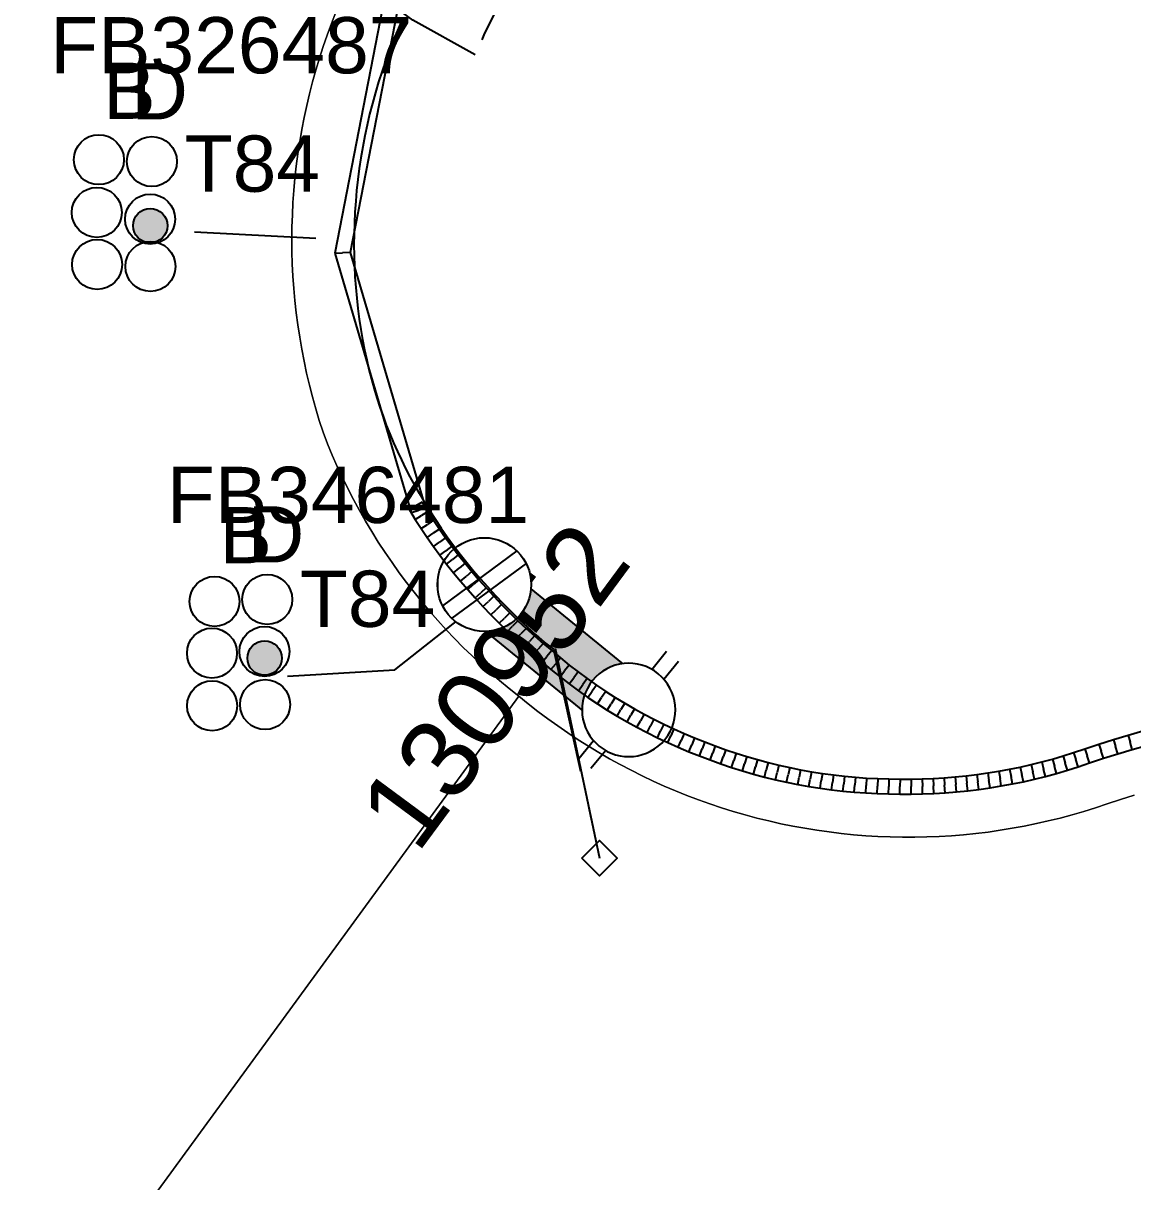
# Model space of a CAD drawing. Header units: metres. Extents: x 0 to 294317, y 0 to 6233398.
# Drawn here: x 292444.15 to 292479.69, y 6231729.89 to 6231766.98 of the extents above; entities that cross this region are included whole.
import ezdxf
from ezdxf import colors
from ezdxf.entities.mleader import LeaderData, LeaderLine
from ezdxf.enums import TextEntityAlignment as Align
from ezdxf.math import Vec2, Vec3

# ---------------------------------------------------------------- set-up
doc = ezdxf.new("R2010")
doc.units = ezdxf.units.M
doc.linetypes.add('Cable Exist UG', pattern=[8.2, 4, -1.2, 1.8, -1.2])
doc.layers.get('0').update_dxf_attribs({"color": 6})
for name, color, linetype in [('_User Miscellaneous1', 7, 'Continuous'), ('_User Miscellaneous2', 7, 'Continuous'), ('Duct_SP_EXT', 7, 'Continuous'), ('Equip_LV_EXT', 7, 'Continuous'), ('Mains_HV_EXT', 7, 'Continuous'), ('Mains_LV_EXT', 7, 'Continuous'), ('Services_SP_EXT', 7, 'Continuous'), ('SupportsUG_SP_LV_EXT', 7, 'Continuous'), ('Trench_SP_EXT', 7, 'Continuous')]:
    doc.layers.add(name, color=color, linetype=linetype)
doc.layers.add('Cadastre Land Parcels_SP_EXT', color=9, linetype='Continuous', lineweight=5)
doc.layers.add('Cadastre Roads_SP_EXT', color=9, linetype='Continuous', lineweight=5)
doc.styles.add('iecARIAL', font='arial.ttf', dxfattribs={"height": 2})
doc.styles.get("Standard").update_dxf_attribs({"font": 'arial.ttf'})

# ---------------------------------------------------------------- blocks, each defined once
blk = doc.blocks.new('PILLAR_EXT')
blk.add_hatch(color=256).paths.add_polyline_path([(-2.475, 0.99), (-2.475, -0.99), (2.475, -0.99), (2.475, 0.99)])
blk.add_lwpolyline([(-2.475, -0.99), (2.475, -0.99), (2.475, 0.99), (-2.475, 0.99)], close=True)
at = {"style": 'iecARIAL', "flags": 8}
blk.add_attdef('ASSET_NUM', (1.5, 3.5), '', height=2.5, dxfattribs=at)
for tag, p, flags in [('OWNED_BY', (0, -0.2), 9), ('STATE', (0, -0.4), 9), ('SUPPORT_TYPE', (0, -0.6), 9), ('USAGE', (0, -0.8), 9), ('LEGEND', (0, -1), 9), ('LOCATION', (0, -1.2), 9), ('NOTES', (0, -1.4), 9), ('PARENT', (0, -1.6), 9), ('STREETNAME', (0, -1.8), 9), ('SUBURB', (0, -2), 1)]:
    blk.add_attdef(tag, p, '', height=0.2, dxfattribs=dict(flags=flags))
blk = doc.blocks.new('DUCT_EXT')
blk.add_circle((0, 0.8), 0.8)
at = {"flags": 1}
blk.add_attdef('Z', (0, 0), '', height=0.2, dxfattribs=at)
at = {"flags": 9}
for tag, p in [('DUCT_CODE', (0, 0)), ('XSECT_TYPE', (0, -0.2)), ('FB_REFERENCE', (0, -0.4)), ('STATE', (0, -0.6)), ('NOTES', (0, -0.8))]:
    blk.add_attdef(tag, text='', height=0.2, dxfattribs=at).set_placement(p, align=Align.MIDDLE_LEFT)
blk = doc.blocks.new('CCP_EXT')
at = {"flags": 9}
for tag, p in [('OWNED_BY', (0, -1)), ('USAGE', (0, -1.2)), ('LEGEND', (0, -1.4)), ('STATE', (0, -1.8)), ('LIFE_SUPPORT', (0, -1.6)), ('NOTES', (0, -2))]:
    blk.add_attdef(tag, text='', height=0.2, dxfattribs=at).set_placement(p, align=Align.MIDDLE_LEFT)
blk.add_wipeout([(0, 0.566), (0.566, 0), (0, -0.566), (-0.566, 0)])
blk.add_lwpolyline([(-0.566, 0), (0, 0.566), (0.566, 0), (0, -0.566), (-0.566, 0)])
at = {"flags": 1}
blk.add_attdef('Z', (0, 0), '', height=0.2, dxfattribs=at)
at = {"flags": 9}
for tag, p in [('CCP_TYPE', (0, 0)), ('CONSTRUCTED_VOLTAGE', (0, -0.2)), ('NO_PHASES', (0, -0.4)), ('OPERATING_VOLTAGE', (0, -0.6)), ('ORIENTATION', (0, -0.8))]:
    blk.add_attdef(tag, text='', height=0.2, dxfattribs=at).set_placement(p, align=Align.MIDDLE_LEFT)
blk = doc.blocks.new('LV_UG_LINKS_OPEN_EXT')
for p, q in [((-0.249, 1.473), (-0.249, 2.22)), ((0.249, 1.473), (0.249, 2.22)), ((-0.249, -1.473), (-0.249, -2.22)), ((0.249, -1.473), (0.249, -2.22))]:
    blk.add_line(p, q)
at = {"flags": 9}
for tag, p in [('ACTUAL_STATUS', (0, 0)), ('CONSTRUCTED_VOLTAGE', (0, -0.2)), ('NO_PHASES', (0, -0.4)), ('OPERATING_VOLTAGE', (0, -0.6)), ('ORIENTATION', (0, -0.8)), ('STATE', (0, -1)), ('SWITCH_TYPE', (0, -1.2)), ('USAGE', (0, -1.4)), ('NOTES', (0, -1.6))]:
    blk.add_attdef(tag, text='', height=0.2, dxfattribs=at).set_placement(p, align=Align.MIDDLE_LEFT)
at = {"flags": 1}
blk.add_attdef('Z', (0, 0), '', height=0.2, dxfattribs=at)
blk.add_wipeout([(-0.249, 1.473), (-0.432, 1.43), (-0.608, 1.365), (-0.774, 1.278), (-0.928, 1.171), (-1.067, 1.045), (-1.19, 0.903), (-1.294, 0.747), (-1.377, 0.579), (-1.439, 0.402), (-1.478, 0.218), (-1.494, 0.031), (-1.486, -0.156), (-1.455, -0.341), (-1.4, -0.521), (-1.324, -0.692), (-1.227, -0.853), (-1.11, -1), (-0.976, -1.131), (-0.827, -1.244), (-0.664, -1.338), (-0.491, -1.411), (-0.311, -1.461), (-0.125, -1.489), (0.062, -1.493), (0.249, -1.473), (0.432, -1.43), (0.608, -1.365), (0.774, -1.278), (0.928, -1.171), (1.067, -1.045), (1.19, -0.903), (1.294, -0.747), (1.377, -0.579), (1.439, -0.402), (1.478, -0.218), (1.494, -0.031), (1.486, 0.156), (1.455, 0.341), (1.4, 0.521), (1.324, 0.692), (1.227, 0.853), (1.11, 1), (0.976, 1.131), (0.827, 1.244), (0.664, 1.338), (0.491, 1.411), (0.311, 1.461), (0.125, 1.489), (-0.062, 1.493)])
blk.add_lwpolyline([(0, -1.494, 1), (0, 1.494, 1)], format="xyb", close=True)
blk = doc.blocks.new('LV_UG_LINKS_CLOSED_EXT')
blk.add_wipeout([(-1.056, 1.057), (-1.18, 0.916), (-1.286, 0.761), (-1.371, 0.594), (-1.435, 0.417), (-1.476, 0.234), (-1.493, 0.047), (-1.487, -0.14), (-1.458, -0.326), (-1.406, -0.506), (-1.331, -0.678), (-1.236, -0.839), (-1.121, -0.988), (-0.988, -1.12), (-0.84, -1.235), (-0.679, -1.331), (-0.506, -1.406), (-0.326, -1.458), (-0.141, -1.487), (0.047, -1.493), (0.233, -1.476), (0.416, -1.435), (0.593, -1.371), (0.76, -1.286), (0.915, -1.181), (1.056, -1.057), (1.18, -0.916), (1.286, -0.761), (1.371, -0.594), (1.435, -0.417), (1.476, -0.234), (1.493, -0.047), (1.487, 0.14), (1.458, 0.326), (1.406, 0.506), (1.331, 0.678), (1.236, 0.839), (1.121, 0.988), (0.988, 1.12), (0.84, 1.235), (0.679, 1.331), (0.506, 1.406), (0.326, 1.458), (0.141, 1.487), (-0.047, 1.493), (-0.233, 1.476), (-0.416, 1.435), (-0.593, 1.371), (-0.76, 1.286), (-0.915, 1.181)])
for p, q in [((-0.25, -1.479), (-0.25, 1.479)), ((0.25, -1.479), (0.25, 1.479))]:
    blk.add_line(p, q)
blk.add_circle((0, 0), 1.5)
at = {"flags": 9}
for tag, p in [('ACTUAL_STATUS', (0, 0)), ('CONSTRUCTED_VOLTAGE', (0, -0.2)), ('NO_PHASES', (0, -0.4)), ('OPERATING_VOLTAGE', (0, -0.6)), ('ORIENTATION', (0, -0.8)), ('STATE', (0, -1)), ('SWITCH_TYPE', (0, -1.2)), ('USAGE', (0, -1.4)), ('NOTES', (0, -1.6))]:
    blk.add_attdef(tag, text='', height=0.2, dxfattribs=at).set_placement(p, align=Align.MIDDLE_LEFT)
at = {"flags": 1}
blk.add_attdef('Z', (0, 0), '', height=0.2, dxfattribs=at)
blk = doc.blocks.new('CABLE_LARGE_EXT')
h = blk.add_hatch(color=256)
edge = h.paths.add_edge_path()
edge.add_arc((0, 0.55), 0.55, 0, 360)
blk.add_circle((0, 0.55), 0.55)
at = {"flags": 1}
blk.add_attdef('Z', (0, 0), '', height=0.2, dxfattribs=at)
at = {"flags": 9}
for tag, p in [('COND_CODE', (0, 0)), ('STATE', (0, -0.4)), ('FB_REFERENCE', (0, -0.2)), ('XSECT_SIZE', (0, -0.6)), ('NOTES', (0, -0.8))]:
    blk.add_attdef(tag, text='', height=0.2, dxfattribs=at).set_placement(p, align=Align.MIDDLE_LEFT)

msp = doc.modelspace()

# ---------------------------------------------------------------- linework, layer by layer
at = {"layer": 'Cadastre Land Parcels_SP_EXT', "linetype": 'Continuous'}
for points in [[(292345.081, 6231588.085), (292460.021, 6231745.436), (292459.711, 6231745.681), (292459.407, 6231745.932), (292459.107, 6231746.189), (292458.813, 6231746.452), (292458.525, 6231746.721), (292458.242, 6231746.996), (292457.965, 6231747.277), (292457.692, 6231747.562), (292457.427, 6231747.854), (292457.167, 6231748.15), (292456.913, 6231748.452), (292456.666, 6231748.76), (292456.424, 6231749.072), (292456.189, 6231749.388), (292455.96, 6231749.71), (292455.738, 6231750.036), (292455.522, 6231750.366), (292455.314, 6231750.702), (292455.112, 6231751.04), (292454.917, 6231751.383), (292454.729, 6231751.73), (292454.548, 6231752.08), (292454.374, 6231752.435), (292454.208, 6231752.792), (292454.048, 6231753.153), (292453.896, 6231753.517), (292453.752, 6231753.884), (292453.632, 6231754.258), (292453.519, 6231754.634), (292453.414, 6231755.012), (292453.316, 6231755.392), (292453.227, 6231755.774), (292453.144, 6231756.158), (292453.07, 6231756.544), (292453.003, 6231756.93), (292452.944, 6231757.318), (292452.893, 6231757.708), (292452.85, 6231758.098), (292452.815, 6231758.489), (292452.787, 6231758.88), (292452.768, 6231759.272), (292452.756, 6231759.664), (292452.752, 6231760.057), (292452.757, 6231760.449), (292452.769, 6231760.841), (292452.789, 6231761.234), (292452.816, 6231761.625), (292452.853, 6231762.016), (292452.896, 6231762.406), (292452.947, 6231762.795), (292453.007, 6231763.183), (292453.073, 6231763.57), (292453.149, 6231763.955), (292453.23, 6231764.339), (292453.321, 6231764.721), (292453.419, 6231765.101), (292453.524, 6231765.479), (292453.638, 6231765.855), (292453.759, 6231766.228), (292453.886, 6231766.599), (292454.022, 6231766.968), (292454.165, 6231767.333)], [(292479.727, 6231742.267), (292479.294, 6231742.13), (292478.862, 6231741.985), (292478.49, 6231741.862), (292478.115, 6231741.744), (292477.738, 6231741.635), (292477.358, 6231741.534), (292476.978, 6231741.44), (292476.595, 6231741.354), (292476.21, 6231741.276), (292475.824, 6231741.204), (292475.436, 6231741.141), (292475.048, 6231741.086), (292474.658, 6231741.039), (292474.267, 6231740.999), (292473.876, 6231740.968), (292473.484, 6231740.944), (292473.092, 6231740.929), (292472.699, 6231740.92), (292472.306, 6231740.92), (292472.306, 6231740.92), (292471.914, 6231740.929), (292471.521, 6231740.944), (292471.13, 6231740.968), (292470.739, 6231740.999), (292470.348, 6231741.038), (292469.958, 6231741.087), (292469.569, 6231741.142), (292469.182, 6231741.204), (292468.796, 6231741.275), (292468.411, 6231741.353), (292468.028, 6231741.439), (292467.647, 6231741.533), (292467.267, 6231741.635), (292466.891, 6231741.744), (292466.515, 6231741.86), (292466.143, 6231741.985), (292465.773, 6231742.117), (292465.406, 6231742.256), (292465.042, 6231742.403), (292464.681, 6231742.556), (292464.323, 6231742.717), (292463.968, 6231742.886), (292463.617, 6231743.061), (292463.269, 6231743.243), (292462.925, 6231743.433), (292462.585, 6231743.629), (292462.249, 6231743.832), (292461.917, 6231744.041), (292461.589, 6231744.258), (292461.266, 6231744.48), (292460.947, 6231744.71), (292460.634, 6231744.946), (292460.325, 6231745.188), (292460.021, 6231745.436), (292345.081, 6231588.085)]]:
    msp.add_lwpolyline(points, dxfattribs=at)
at = {"layer": 'Duct_SP_EXT'}
for p, q in [((292455.793, 6231768.15), (292454.128, 6231759.617)), ((292456.25, 6231767.982), (292454.621, 6231759.64)), ((292454.128, 6231759.617), (292454.375, 6231759.629)), ((292454.128, 6231759.617), (292456.57, 6231751.314)), ((292454.621, 6231759.64), (292454.375, 6231759.629)), ((292454.621, 6231759.64), (292457.03, 6231751.45)), ((292456.93, 6231751.649), (292456.724, 6231751.526)), ((292456.93, 6231751.649), (292457.114, 6231751.343)), ((292456.519, 6231751.402), (292456.724, 6231751.526)), ((292456.57, 6231751.314), (292456.8, 6231751.382)), ((292457.03, 6231751.45), (292456.8, 6231751.382)), ((292479.531, 6231744.19), (292480.002, 6231744.32)), ((292478.146, 6231743.751), (292478.597, 6231743.903)), ((292478.597, 6231743.903), (292479.065, 6231744.051)), ((292478.597, 6231743.903), (292478.672, 6231743.675)), ((292479.065, 6231744.051), (292479.531, 6231744.19)), ((292479.065, 6231744.051), (292479.135, 6231743.821)), ((292479.531, 6231744.19), (292479.598, 6231743.959)), ((292479.664, 6231743.728), (292479.598, 6231743.959)), ((292466.313, 6231743.842), (292466.649, 6231743.721)), ((292466.491, 6231743.268), (292466.57, 6231743.494)), ((292466.649, 6231743.721), (292466.57, 6231743.494)), ((292466.649, 6231743.721), (292466.985, 6231743.607)), ((292466.985, 6231743.607), (292466.911, 6231743.379)), ((292466.985, 6231743.607), (292467.322, 6231743.502)), ((292467.322, 6231743.502), (292467.252, 6231743.272)), ((292467.322, 6231743.502), (292467.663, 6231743.402)), ((292477.109, 6231743.422), (292477.45, 6231743.523)), ((292477.45, 6231743.523), (292477.789, 6231743.63)), ((292477.45, 6231743.523), (292477.52, 6231743.294)), ((292477.789, 6231743.63), (292478.146, 6231743.751)), ((292477.789, 6231743.63), (292477.864, 6231743.402)), ((292478.146, 6231743.751), (292478.222, 6231743.523)), ((292478.299, 6231743.296), (292478.222, 6231743.523)), ((292478.746, 6231743.447), (292478.672, 6231743.675)), ((292478.746, 6231743.447), (292479.205, 6231743.592)), ((292479.205, 6231743.592), (292479.135, 6231743.821)), ((292479.205, 6231743.592), (292479.664, 6231743.728)), ((292479.664, 6231743.728), (292480.126, 6231743.856)), ((292466.491, 6231743.268), (292466.836, 6231743.151)), ((292466.836, 6231743.151), (292466.911, 6231743.379)), ((292466.836, 6231743.151), (292467.183, 6231743.042)), ((292467.183, 6231743.042), (292467.252, 6231743.272)), ((292467.533, 6231742.94), (292467.598, 6231743.171)), ((292467.663, 6231743.402), (292467.598, 6231743.171)), ((292467.663, 6231743.402), (292468.005, 6231743.31)), ((292468.005, 6231743.31), (292467.945, 6231743.078)), ((292468.005, 6231743.31), (292468.35, 6231743.225)), ((292468.35, 6231743.225), (292468.295, 6231742.992)), ((292468.35, 6231743.225), (292468.696, 6231743.147)), ((292468.696, 6231743.147), (292468.646, 6231742.913)), ((292468.696, 6231743.147), (292469.041, 6231743.078)), ((292475.738, 6231743.095), (292476.08, 6231743.166)), ((292476.08, 6231743.166), (292476.426, 6231743.244)), ((292476.08, 6231743.166), (292476.131, 6231742.932)), ((292476.426, 6231743.244), (292476.768, 6231743.33)), ((292476.426, 6231743.244), (292476.481, 6231743.011)), ((292476.768, 6231743.33), (292477.109, 6231743.422)), ((292476.768, 6231743.33), (292476.828, 6231743.098)), ((292477.109, 6231743.422), (292477.174, 6231743.192)), ((292477.24, 6231742.961), (292477.174, 6231743.192)), ((292477.59, 6231743.064), (292477.52, 6231743.294)), ((292477.59, 6231743.064), (292477.938, 6231743.174)), ((292477.938, 6231743.174), (292477.864, 6231743.402)), ((292477.938, 6231743.174), (292478.299, 6231743.296)), ((292478.299, 6231743.296), (292478.746, 6231743.447)), ((292467.183, 6231743.042), (292467.533, 6231742.94)), ((292467.533, 6231742.94), (292467.885, 6231742.845)), ((292467.885, 6231742.845), (292467.945, 6231743.078)), ((292467.885, 6231742.845), (292468.24, 6231742.758)), ((292468.24, 6231742.758), (292468.295, 6231742.992)), ((292468.24, 6231742.758), (292468.596, 6231742.678)), ((292468.596, 6231742.678), (292468.646, 6231742.913)), ((292468.952, 6231742.607), (292468.997, 6231742.842)), ((292469.041, 6231743.078), (292468.997, 6231742.842)), ((292469.041, 6231743.078), (292469.391, 6231743.015)), ((292469.312, 6231742.542), (292469.352, 6231742.779)), ((292469.391, 6231743.015), (292469.352, 6231742.779)), ((292469.391, 6231743.015), (292469.742, 6231742.96)), ((292469.742, 6231742.96), (292469.708, 6231742.723)), ((292469.742, 6231742.96), (292470.097, 6231742.913)), ((292470.097, 6231742.913), (292470.067, 6231742.675)), ((292470.097, 6231742.913), (292470.45, 6231742.872)), ((292470.45, 6231742.872), (292470.425, 6231742.633)), ((292470.45, 6231742.872), (292470.805, 6231742.84)), ((292470.805, 6231742.84), (292470.785, 6231742.6)), ((292470.805, 6231742.84), (292471.16, 6231742.814)), ((292471.16, 6231742.814), (292471.145, 6231742.574)), ((292471.16, 6231742.814), (292471.517, 6231742.796)), ((292471.517, 6231742.796), (292471.507, 6231742.556)), ((292471.517, 6231742.796), (292471.873, 6231742.784)), ((292471.873, 6231742.784), (292471.868, 6231742.544)), ((292471.873, 6231742.784), (292472.23, 6231742.78)), ((292472.23, 6231742.78), (292472.228, 6231742.54)), ((292472.23, 6231742.78), (292472.587, 6231742.78)), ((292472.587, 6231742.78), (292472.94, 6231742.787)), ((292472.587, 6231742.78), (292472.589, 6231742.54)), ((292472.94, 6231742.787), (292473.29, 6231742.801)), ((292472.94, 6231742.787), (292472.947, 6231742.547)), ((292473.29, 6231742.801), (292473.642, 6231742.822)), ((292473.29, 6231742.801), (292473.302, 6231742.561)), ((292473.642, 6231742.822), (292473.995, 6231742.85)), ((292473.642, 6231742.822), (292473.658, 6231742.583)), ((292473.995, 6231742.85), (292474.345, 6231742.884)), ((292473.995, 6231742.85), (292474.016, 6231742.611)), ((292474.345, 6231742.884), (292474.693, 6231742.926)), ((292474.345, 6231742.884), (292474.371, 6231742.646)), ((292474.693, 6231742.926), (292475.042, 6231742.976)), ((292474.693, 6231742.926), (292474.725, 6231742.688)), ((292475.042, 6231742.976), (292475.393, 6231743.033)), ((292475.042, 6231742.976), (292475.078, 6231742.738)), ((292475.393, 6231743.033), (292475.738, 6231743.095)), ((292475.393, 6231743.033), (292475.434, 6231742.796)), ((292475.474, 6231742.56), (292475.434, 6231742.796)), ((292475.738, 6231743.095), (292475.784, 6231742.859)), ((292475.829, 6231742.624), (292475.784, 6231742.859)), ((292476.182, 6231742.697), (292476.131, 6231742.932)), ((292476.182, 6231742.697), (292476.537, 6231742.778)), ((292476.537, 6231742.778), (292476.481, 6231743.011)), ((292476.537, 6231742.778), (292476.889, 6231742.865)), ((292476.889, 6231742.865), (292476.828, 6231743.098)), ((292476.889, 6231742.865), (292477.24, 6231742.961)), ((292477.24, 6231742.961), (292477.59, 6231743.064)), ((292468.596, 6231742.678), (292468.952, 6231742.607)), ((292468.952, 6231742.607), (292469.312, 6231742.542)), ((292469.312, 6231742.542), (292469.673, 6231742.485)), ((292469.673, 6231742.485), (292469.708, 6231742.723)), ((292469.673, 6231742.485), (292470.037, 6231742.436)), ((292470.037, 6231742.436), (292470.067, 6231742.675)), ((292470.037, 6231742.436), (292470.4, 6231742.394)), ((292470.4, 6231742.394), (292470.425, 6231742.633)), ((292470.4, 6231742.394), (292470.765, 6231742.361)), ((292470.765, 6231742.361), (292470.785, 6231742.6)), ((292471.13, 6231742.335), (292471.145, 6231742.574)), ((292471.497, 6231742.316), (292471.507, 6231742.556)), ((292471.862, 6231742.304), (292471.868, 6231742.544)), ((292472.227, 6231742.3), (292472.228, 6231742.54)), ((292472.591, 6231742.3), (292472.589, 6231742.54)), ((292472.954, 6231742.307), (292472.947, 6231742.547)), ((292473.314, 6231742.321), (292473.302, 6231742.561)), ((292473.675, 6231742.343), (292473.658, 6231742.583)), ((292474.037, 6231742.372), (292474.016, 6231742.611)), ((292474.037, 6231742.372), (292474.397, 6231742.407)), ((292474.397, 6231742.407), (292474.371, 6231742.646)), ((292474.397, 6231742.407), (292474.756, 6231742.45)), ((292474.756, 6231742.45), (292474.725, 6231742.688)), ((292474.756, 6231742.45), (292475.115, 6231742.501)), ((292475.115, 6231742.501), (292475.078, 6231742.738)), ((292475.115, 6231742.501), (292475.474, 6231742.56)), ((292475.474, 6231742.56), (292475.829, 6231742.624)), ((292475.829, 6231742.624), (292476.182, 6231742.697)), ((292470.765, 6231742.361), (292471.13, 6231742.335)), ((292471.13, 6231742.335), (292471.497, 6231742.316)), ((292471.497, 6231742.316), (292471.862, 6231742.304)), ((292471.862, 6231742.304), (292472.227, 6231742.3)), ((292472.227, 6231742.3), (292472.591, 6231742.3)), ((292472.591, 6231742.3), (292472.954, 6231742.307)), ((292472.954, 6231742.307), (292473.314, 6231742.321)), ((292473.314, 6231742.321), (292473.675, 6231742.343)), ((292473.675, 6231742.343), (292474.037, 6231742.372))]:
    msp.add_line(p, q, dxfattribs=at)
for points in [[(292449.64, 6231760.295), (292453.521, 6231760.098)], [(292452.616, 6231746.077), (292456.048, 6231746.273), (292458.679, 6231748.345)]]:
    msp.add_lwpolyline(points, dxfattribs=at)
at = {"layer": 'Trench_SP_EXT', "linetype": 'Cable Exist UG'}
msp.add_lwpolyline([(292461.134, 6231746.942), (292462.351, 6231741.45)], dxfattribs=at)

# ---------------------------------------------------------------- block references
at = {"layer": 'Duct_SP_EXT'}
for name, p in [('DUCT_EXT', (292446.574, 6231761.809)), ('DUCT_EXT', (292448.271, 6231761.749)), ('DUCT_EXT', (292446.506, 6231760.122)), ('DUCT_EXT', (292448.212, 6231759.908)), ('CABLE_LARGE_EXT', (292448.216, 6231759.946)), ('DUCT_EXT', (292446.516, 6231758.454)), ('DUCT_EXT', (292448.222, 6231758.393)), ('DUCT_EXT', (292450.276, 6231747.668)), ('DUCT_EXT', (292451.966, 6231747.731)), ('DUCT_EXT', (292450.195, 6231746.013)), ('DUCT_EXT', (292451.875, 6231746.067)), ('CABLE_LARGE_EXT', (292451.879, 6231746.102)), ('DUCT_EXT', (292450.197, 6231744.327)), ('DUCT_EXT', (292451.894, 6231744.364))]:
    msp.add_blockref(name, p, dxfattribs=at)
at = {"layer": 'SupportsUG_SP_LV_EXT'}
ref = msp.add_blockref('PILLAR_EXT', (292461.187, 6231746.967), dxfattribs=dict(at, rotation=140.7984635654396))
ref.add_attrib('ASSET_NUM', '130952', dxfattribs={"layer": '0', "height": 2.5, "rotation": 53.5339, "style": 'iecARIAL'}).set_placement((292462.687, 6231750.467), align=Align.MIDDLE_RIGHT)

# ---------------------------------------------------------------- texts
at = {"layer": '_User Miscellaneous2'}
for s, p in [('FB326487', (292445.012, 6231765.372)), ('B', (292446.712, 6231763.915)), ('D', (292447.609, 6231763.898)), ('T84', (292449.322, 6231761.583)), ('FB346481', (292448.749, 6231750.978)), ('B', (292450.438, 6231749.688)), ('D', (292451.335, 6231749.716))]:
    msp.add_text(s, height=1.8, dxfattribs=at).set_placement(p)

# ---------------------------------------------------------------- next in the draw order: block references
at = {"layer": 'Services_SP_EXT'}
msp.add_blockref('CCP_EXT', (292462.605, 6231740.248), dxfattribs=at)

# ---------------------------------------------------------------- next in the draw order: linework, layer by layer
at = {"layer": 'Cadastre Roads_SP_EXT', "linetype": 'Continuous'}
msp.add_lwpolyline([(292454.165, 6231767.333), (292454.022, 6231766.968), (292453.886, 6231766.599), (292453.759, 6231766.228), (292453.638, 6231765.855), (292453.524, 6231765.479), (292453.419, 6231765.101), (292453.321, 6231764.721), (292453.23, 6231764.339), (292453.149, 6231763.955), (292453.073, 6231763.57), (292453.007, 6231763.183), (292452.947, 6231762.795), (292452.896, 6231762.406), (292452.853, 6231762.016), (292452.816, 6231761.625), (292452.789, 6231761.234), (292452.769, 6231760.841), (292452.757, 6231760.449), (292452.752, 6231760.057), (292452.756, 6231759.664), (292452.768, 6231759.272), (292452.787, 6231758.88), (292452.815, 6231758.489), (292452.85, 6231758.098), (292452.893, 6231757.708), (292452.944, 6231757.318), (292453.003, 6231756.93), (292453.07, 6231756.544), (292453.144, 6231756.158), (292453.227, 6231755.774), (292453.316, 6231755.392), (292453.414, 6231755.012), (292453.519, 6231754.634), (292453.632, 6231754.257), (292453.752, 6231753.884), (292453.896, 6231753.517), (292454.048, 6231753.153), (292454.208, 6231752.792), (292454.374, 6231752.435), (292454.548, 6231752.08), (292454.729, 6231751.73), (292454.917, 6231751.383), (292455.112, 6231751.04), (292455.314, 6231750.702), (292455.522, 6231750.366), (292455.738, 6231750.036), (292455.96, 6231749.71), (292456.189, 6231749.388), (292456.424, 6231749.072), (292456.666, 6231748.76), (292456.913, 6231748.452), (292457.167, 6231748.15), (292457.427, 6231747.854), (292457.692, 6231747.562), (292457.965, 6231747.277), (292458.242, 6231746.996), (292458.525, 6231746.721), (292458.813, 6231746.452), (292459.107, 6231746.189), (292459.407, 6231745.932), (292459.711, 6231745.681), (292460.021, 6231745.436), (292460.325, 6231745.188), (292460.634, 6231744.946), (292460.947, 6231744.71), (292461.266, 6231744.48), (292461.589, 6231744.258), (292461.917, 6231744.041), (292462.25, 6231743.832), (292462.585, 6231743.629), (292462.925, 6231743.433), (292463.269, 6231743.243), (292463.617, 6231743.061), (292463.968, 6231742.886), (292464.323, 6231742.717), (292464.681, 6231742.556), (292465.042, 6231742.403), (292465.406, 6231742.256), (292465.774, 6231742.117), (292466.143, 6231741.986), (292466.515, 6231741.86), (292466.891, 6231741.744), (292467.267, 6231741.635), (292467.647, 6231741.533), (292468.028, 6231741.439), (292468.411, 6231741.353), (292468.796, 6231741.275), (292469.182, 6231741.204), (292469.569, 6231741.142), (292469.958, 6231741.087), (292470.348, 6231741.038), (292470.739, 6231740.999), (292471.13, 6231740.968), (292471.522, 6231740.944), (292471.914, 6231740.929), (292472.306, 6231740.92), (292472.699, 6231740.92), (292473.092, 6231740.929), (292473.484, 6231740.944), (292473.876, 6231740.968), (292474.267, 6231740.999), (292474.658, 6231741.039), (292475.048, 6231741.086), (292475.436, 6231741.141), (292475.824, 6231741.204), (292476.21, 6231741.276), (292476.595, 6231741.354), (292476.978, 6231741.44), (292477.358, 6231741.534), (292477.738, 6231741.635), (292478.115, 6231741.744), (292478.49, 6231741.862), (292478.862, 6231741.985), (292479.294, 6231742.13), (292479.727, 6231742.267)], dxfattribs=at)

# ---------------------------------------------------------------- next in the draw order: block references
at = {"layer": 'Equip_LV_EXT', "rotation": 140.7984635654396}
msp.add_blockref('LV_UG_LINKS_OPEN_EXT', (292463.541, 6231744.993), dxfattribs=at)

# ---------------------------------------------------------------- next in the draw order: linework, layer by layer
at = {"layer": 'Duct_SP_EXT'}
for p, q in [((292460.768, 6231746.524), (292460.921, 6231746.708)), ((292460.768, 6231746.524), (292461.051, 6231746.289)), ((292461.051, 6231746.289), (292461.203, 6231746.474)), ((292461.355, 6231746.66), (292461.203, 6231746.474)), ((292461.355, 6231746.66), (292461.638, 6231746.431)), ((292461.051, 6231746.289), (292461.341, 6231746.055)), ((292461.341, 6231746.055), (292461.489, 6231746.243)), ((292461.638, 6231746.431), (292461.489, 6231746.243)), ((292461.638, 6231746.431), (292461.924, 6231746.211)), ((292461.924, 6231746.211), (292461.779, 6231746.019)), ((292461.924, 6231746.211), (292462.213, 6231745.997)), ((292461.341, 6231746.055), (292461.635, 6231745.828)), ((292461.635, 6231745.828), (292461.779, 6231746.019)), ((292461.635, 6231745.828), (292461.933, 6231745.608)), ((292461.933, 6231745.608), (292462.073, 6231745.803)), ((292462.213, 6231745.997), (292462.073, 6231745.803)), ((292462.213, 6231745.997), (292462.507, 6231745.791)), ((292462.507, 6231745.791), (292462.371, 6231745.593)), ((292462.507, 6231745.791), (292462.806, 6231745.589)), ((292461.933, 6231745.608), (292462.235, 6231745.396)), ((292462.235, 6231745.396), (292462.371, 6231745.593)), ((292462.235, 6231745.396), (292462.543, 6231745.188)), ((292462.543, 6231745.188), (292462.674, 6231745.388)), ((292462.806, 6231745.589), (292462.674, 6231745.388)), ((292462.806, 6231745.589), (292463.107, 6231745.397)), ((292463.107, 6231745.397), (292462.98, 6231745.193)), ((292463.107, 6231745.397), (292463.412, 6231745.212)), ((292462.543, 6231745.188), (292462.853, 6231744.989)), ((292462.853, 6231744.989), (292462.98, 6231745.193)), ((292462.853, 6231744.989), (292463.169, 6231744.798)), ((292463.169, 6231744.798), (292463.291, 6231745.005)), ((292463.412, 6231745.212), (292463.291, 6231745.005)), ((292463.412, 6231745.212), (292463.722, 6231745.034)), ((292463.722, 6231745.034), (292463.604, 6231744.825)), ((292463.722, 6231745.034), (292464.035, 6231744.86)), ((292463.169, 6231744.798), (292463.486, 6231744.616)), ((292463.486, 6231744.616), (292463.604, 6231744.825)), ((292463.486, 6231744.616), (292463.806, 6231744.437)), ((292463.806, 6231744.437), (292463.92, 6231744.648)), ((292464.035, 6231744.86), (292463.92, 6231744.648)), ((292464.035, 6231744.86), (292464.35, 6231744.694)), ((292464.35, 6231744.694), (292464.241, 6231744.481)), ((292464.35, 6231744.694), (292464.667, 6231744.537)), ((292463.806, 6231744.437), (292464.131, 6231744.267)), ((292464.131, 6231744.267), (292464.241, 6231744.481)), ((292464.131, 6231744.267), (292464.459, 6231744.104)), ((292464.459, 6231744.104), (292464.563, 6231744.32)), ((292464.667, 6231744.537), (292464.563, 6231744.32)), ((292464.667, 6231744.537), (292464.99, 6231744.386)), ((292464.99, 6231744.386), (292464.891, 6231744.168)), ((292464.99, 6231744.386), (292465.32, 6231744.24)), ((292465.32, 6231744.24), (292465.225, 6231744.02)), ((292465.32, 6231744.24), (292465.651, 6231744.101)), ((292464.459, 6231744.104), (292464.792, 6231743.949)), ((292464.792, 6231743.949), (292464.891, 6231744.168)), ((292464.792, 6231743.949), (292465.129, 6231743.8)), ((292465.129, 6231743.8), (292465.225, 6231744.02)), ((292465.468, 6231743.657), (292465.559, 6231743.879)), ((292465.651, 6231744.101), (292465.559, 6231743.879)), ((292465.651, 6231744.101), (292465.981, 6231743.968)), ((292465.981, 6231743.968), (292465.894, 6231743.744)), ((292465.981, 6231743.968), (292466.313, 6231743.842)), ((292465.129, 6231743.8), (292465.468, 6231743.657)), ((292465.468, 6231743.657), (292465.806, 6231743.521)), ((292465.806, 6231743.521), (292465.894, 6231743.744)), ((292465.806, 6231743.521), (292466.147, 6231743.392)), ((292466.147, 6231743.392), (292466.23, 6231743.617)), ((292466.313, 6231743.842), (292466.23, 6231743.617)), ((292466.147, 6231743.392), (292466.491, 6231743.268))]:
    msp.add_line(p, q, dxfattribs=at)

# ---------------------------------------------------------------- next in the draw order: block references
at = {"layer": 'Equip_LV_EXT', "rotation": 126.3739891456831}
msp.add_blockref('LV_UG_LINKS_CLOSED_EXT', (292458.919, 6231749.007), dxfattribs=at)

# ---------------------------------------------------------------- next in the draw order: linework, layer by layer
at = {"layer": 'Duct_SP_EXT'}
for p, q in [((292456.519, 6231751.402), (292456.706, 6231751.09)), ((292457.114, 6231751.343), (292456.91, 6231751.217)), ((292457.114, 6231751.343), (292457.293, 6231751.064)), ((292456.706, 6231751.09), (292456.91, 6231751.217)), ((292456.706, 6231751.09), (292456.892, 6231750.8)), ((292456.892, 6231750.8), (292457.092, 6231750.932)), ((292457.293, 6231751.064), (292457.092, 6231750.932)), ((292457.293, 6231751.064), (292457.479, 6231750.786)), ((292456.892, 6231750.8), (292457.083, 6231750.514)), ((292457.083, 6231750.514), (292457.281, 6231750.65)), ((292457.479, 6231750.786), (292457.281, 6231750.65)), ((292457.479, 6231750.786), (292457.674, 6231750.508)), ((292457.083, 6231750.514), (292457.284, 6231750.228)), ((292457.284, 6231750.228), (292457.479, 6231750.368)), ((292457.284, 6231750.228), (292457.49, 6231749.946)), ((292457.674, 6231750.508), (292457.479, 6231750.368)), ((292457.674, 6231750.508), (292457.875, 6231750.233)), ((292457.875, 6231750.233), (292457.682, 6231750.089)), ((292457.875, 6231750.233), (292458.084, 6231749.959)), ((292457.49, 6231749.946), (292457.682, 6231750.089)), ((292457.49, 6231749.946), (292457.705, 6231749.664)), ((292457.705, 6231749.664), (292457.894, 6231749.812)), ((292458.084, 6231749.959), (292457.894, 6231749.812)), ((292458.084, 6231749.959), (292458.299, 6231749.688)), ((292457.705, 6231749.664), (292457.926, 6231749.385)), ((292457.926, 6231749.385), (292458.113, 6231749.536)), ((292458.299, 6231749.688), (292458.113, 6231749.536)), ((292458.299, 6231749.688), (292458.517, 6231749.425)), ((292458.517, 6231749.425), (292458.334, 6231749.27)), ((292458.517, 6231749.425), (292458.744, 6231749.164)), ((292457.926, 6231749.385), (292458.151, 6231749.114)), ((292458.151, 6231749.114), (292458.334, 6231749.27)), ((292458.151, 6231749.114), (292458.384, 6231748.847)), ((292458.744, 6231749.164), (292458.564, 6231749.006)), ((292458.744, 6231749.164), (292458.98, 6231748.9)), ((292458.384, 6231748.847), (292458.564, 6231749.006)), ((292458.384, 6231748.847), (292458.622, 6231748.58)), ((292458.622, 6231748.58), (292458.801, 6231748.74)), ((292458.98, 6231748.9), (292458.801, 6231748.74)), ((292458.98, 6231748.9), (292459.222, 6231748.631)), ((292458.622, 6231748.58), (292458.869, 6231748.306)), ((292458.869, 6231748.306), (292459.046, 6231748.468)), ((292459.222, 6231748.631), (292459.046, 6231748.468)), ((292459.222, 6231748.631), (292459.472, 6231748.368)), ((292459.472, 6231748.368), (292459.299, 6231748.201)), ((292459.472, 6231748.368), (292459.729, 6231748.106)), ((292458.869, 6231748.306), (292459.126, 6231748.034)), ((292459.126, 6231748.034), (292459.299, 6231748.201)), ((292459.126, 6231748.034), (292459.39, 6231747.767)), ((292459.729, 6231748.106), (292459.559, 6231747.936)), ((292459.729, 6231748.106), (292459.989, 6231747.851)), ((292459.39, 6231747.767), (292459.559, 6231747.936)), ((292459.39, 6231747.767), (292459.657, 6231747.505)), ((292459.657, 6231747.505), (292459.823, 6231747.678)), ((292459.989, 6231747.851), (292459.823, 6231747.678)), ((292459.989, 6231747.851), (292460.253, 6231747.603)), ((292460.253, 6231747.603), (292460.09, 6231747.427)), ((292460.253, 6231747.603), (292460.522, 6231747.361)), ((292459.657, 6231747.505), (292459.928, 6231747.25)), ((292459.928, 6231747.25), (292460.09, 6231747.427)), ((292459.928, 6231747.25), (292460.204, 6231747.001)), ((292460.522, 6231747.361), (292460.363, 6231747.181)), ((292460.522, 6231747.361), (292460.796, 6231747.124)), ((292460.204, 6231747.001), (292460.363, 6231747.181)), ((292460.204, 6231747.001), (292460.486, 6231746.758)), ((292460.486, 6231746.758), (292460.641, 6231746.941)), ((292460.796, 6231747.124), (292460.641, 6231746.941)), ((292460.796, 6231747.124), (292461.074, 6231746.893)), ((292461.074, 6231746.893), (292460.921, 6231746.708)), ((292461.074, 6231746.893), (292461.355, 6231746.66)), ((292460.486, 6231746.758), (292460.768, 6231746.524))]:
    msp.add_line(p, q, dxfattribs=at)
at = {"layer": 'Mains_HV_EXT', "linetype": 'Cable Exist UG'}
msp.add_lwpolyline([(292561.376, 6231715.687), (292538.527, 6231731.633), (292538.527, 6231731.633), (292535.667, 6231733.632), (292535.667, 6231733.632), (292496.748, 6231761.017), (292478.584, 6231773.202), (292478.584, 6231773.202, 0.445045), (292458.622, 6231765.962), (292458.622, 6231765.962), (292456.628, 6231767.072), (292456.628, 6231767.072), (292394.508, 6231813.161), (292387.17, 6231818.38), (292381.788, 6231810.997), (292380.107, 6231810.209)], format="xyb", dxfattribs=at)
at = {"layer": 'Mains_LV_EXT', "linetype": 'Cable Exist UG'}
msp.add_lwpolyline([(292456.312, 6231767.151), (292456.164, 6231766.815), (292456.022, 6231766.474), (292455.887, 6231766.132), (292455.761, 6231765.788), (292455.642, 6231765.446), (292455.532, 6231765.102), (292455.428, 6231764.756), (292455.332, 6231764.409), (292455.243, 6231764.062), (292455.162, 6231763.716), (292455.088, 6231763.368), (292455.022, 6231763.021), (292454.963, 6231762.672), (292454.911, 6231762.323), (292454.866, 6231761.974), (292454.828, 6231761.624), (292454.797, 6231761.276), (292454.774, 6231760.927), (292454.756, 6231760.577), (292454.746, 6231760.23), (292454.742, 6231759.884), (292454.746, 6231759.54), (292454.756, 6231759.197), (292454.774, 6231758.854), (292454.798, 6231758.514), (292454.829, 6231758.178), (292454.867, 6231757.84), (292454.911, 6231757.505), (292454.962, 6231757.175), (292455.018, 6231756.848), (292455.081, 6231756.524), (292455.149, 6231756.205), (292455.222, 6231755.892), (292455.301, 6231755.583), (292455.386, 6231755.278), (292455.476, 6231754.98), (292455.571, 6231754.687), (292455.672, 6231754.399), (292455.778, 6231754.114), (292455.891, 6231753.829), (292456.009, 6231753.548), (292456.131, 6231753.27), (292456.259, 6231752.998), (292456.392, 6231752.726), (292456.533, 6231752.46), (292456.68, 6231752.192), (292456.832, 6231751.929), (292456.994, 6231751.656), (292457.169, 6231751.368), (292457.348, 6231751.088), (292457.535, 6231750.808), (292457.73, 6231750.531), (292457.93, 6231750.257), (292458.138, 6231749.984), (292458.353, 6231749.714), (292458.57, 6231749.452), (292458.795, 6231749.196), (292459.022, 6231748.948), (292459.269, 6231748.667), (292459.519, 6231748.401), (292459.774, 6231748.141), (292460.033, 6231747.887), (292460.296, 6231747.641), (292460.563, 6231747.401), (292460.837, 6231747.166), (292461.134, 6231746.942)], dxfattribs=at)
at = {"layer": 'Services_SP_EXT'}
msp.add_lwpolyline([(292461.187, 6231746.966), (292462.605, 6231740.248)], dxfattribs=at)

# ---------------------------------------------------------------- next in the draw order: texts
at = {"layer": '_User Miscellaneous2'}
msp.add_text('T84', height=1.8, dxfattribs=at).set_placement((292453.012, 6231747.653))

# ---------------------------------------------------------------- next in the draw order: leaders
at = {"layer": '_User Miscellaneous1'}
ml = msp.add_multileader_mtext('Standard', dxfattribs=at)
ml.set_content('LOT 435 \\PDP 1129749', color=256)
ml.set_leader_properties()
ml.build(insert=Vec2(0, 0))
ml.multileader.update_dxf_attribs({"has_text_frame": 1})
ctx = ml.context
ctx.base_point, ctx.char_height, ctx.plane_origin = Vec3(293228.994, 6231985.116), 3.5, Vec3(293181.966, 6231992.79)
ctx.text_align_type = 1
notes = []
notes.append((ctx, [(0, (0, 0, 0), (0, 0), (1, 0), 1, [])]))
ctx.mtext.insert, ctx.mtext.width, ctx.mtext.defined_height, ctx.mtext.alignment, ctx.mtext.flow_direction = Vec3(293246.19, 6231987.15), 36.83646, 7.886, 2, 5
ctx.mtext.has_bg_fill, ctx.mtext.bg_color, ctx.mtext.bg_scale_factor, ctx.mtext.bg_transparency, ctx.mtext.use_window_bg_color = 1, -1023410177, 1.5, 0, 0
for ctx, leaders in notes:
    for number, flags, end, landing, length, lines in leaders:
        leader = LeaderData()
        leader.index, (leader.has_last_leader_line, leader.has_dogleg_vector, leader.attachment_direction) = number, flags
        leader.last_leader_point, leader.dogleg_vector, leader.dogleg_length = Vec3(end), Vec3(landing), length
        for number, points, colour, breaks in lines:
            line = LeaderLine()
            line.index, line.vertices, line.color, line.breaks = number, Vec3.list(points), colors.encode_raw_color(colour), breaks
            leader.lines.append(line)
        ctx.leaders.append(leader)

doc.saveas('drawing.dxf')
